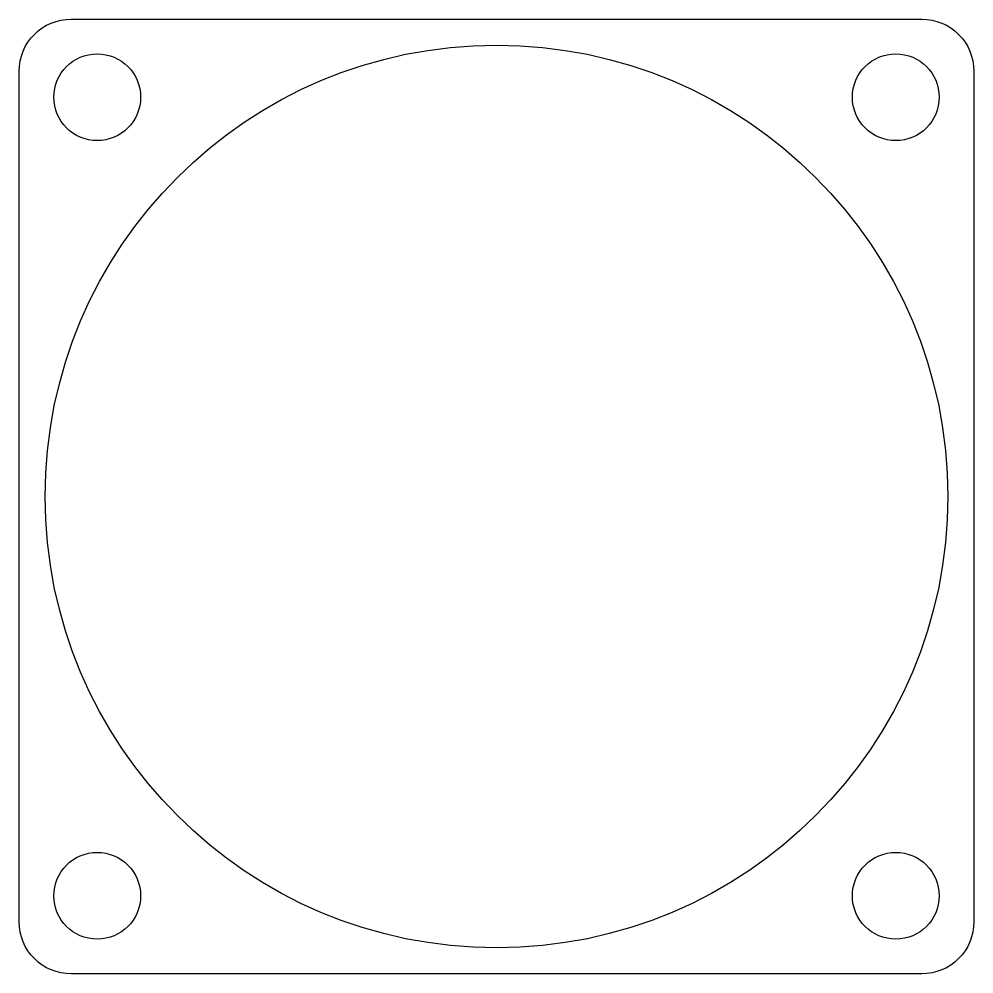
# Model space of a CAD drawing. Extents: x -13.8 to 13.8, y -13.8 to 13.8.
import ezdxf

# ---------------------------------------------------------------- set-up
doc = ezdxf.new("R2010")
doc.units = 0
doc.layers.get('0').update_dxf_attribs({"linetype": 'continuous'})

# ---------------------------------------------------------------- blocks, each defined once
blk = doc.blocks.new('SKETCH')
at = {"color": 7}
blk.add_lwpolyline([(-13.75, -12.25), (-13.75, 12.25, -0.414214), (-12.25, 13.75), (12.25, 13.75, -0.414214), (13.75, 12.25), (13.75, -12.25, -0.414214), (12.25, -13.75), (-12.25, -13.75, -0.414214)], format="xyb", close=True, dxfattribs=at)
for centre, radius in [((0, 0), 13), ((-11.5, 11.5), 1.25), ((11.5, 11.5), 1.25), ((-11.5, -11.5), 1.25), ((11.5, -11.5), 1.25)]:
    blk.add_circle(centre, radius, dxfattribs=at)

msp = doc.modelspace()

# ---------------------------------------------------------------- block references
msp.add_blockref('SKETCH', (0, 0))

doc.saveas('drawing.dxf')
